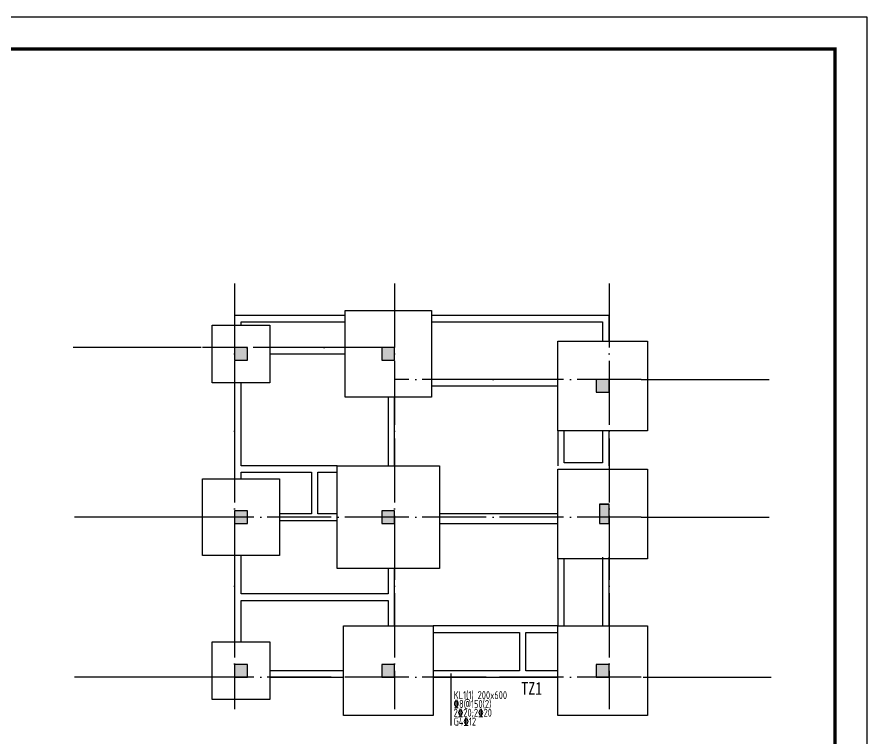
# Model space of a CAD drawing. Extents: x 365746627 to 729500028, y 528103248 to 1057099660.
# Drawn here: x 365898604 to 365925166, y 528122695 to 528145248 of the extents above; entities that cross this region are included whole.
import ezdxf

# ---------------------------------------------------------------- set-up
doc = ezdxf.new("R2010")
doc.units = 0
doc.header["$LTSCALE"] = 1000
doc.header["$MEASUREMENT"] = 0
doc.linetypes.add('DOTE', pattern=[2.42, 2, -0.2, 0.02, -0.2])
for name, color, linetype in [('AXIS', 3, 'Continuous'), ('BEAM-梁', 2, 'Continuous'), ('C', 2, 'Continuous'), ('COLUMN', 6, 'Continuous'), ('DOTE', 1, 'DOTE'), ('HIDE_BEAMDIMMASS', 2, 'Continuous'), ('PUB-HATCH', 8, 'Continuous'), ('PUB_HATCH', 8, 'Continuous'), ('PUB_TITLE', 4, 'Continuous'), ('S_BEAMDIMLOCAL', 3, 'Continuous')]:
    doc.layers.add(name, color=color, linetype=linetype)
doc.styles.add('-宋体', font='', dxfattribs={"width": 0.8})
doc.styles.add('TSSD_REIN', font='tssdeng.shx', dxfattribs={"width": 0.8, "bigfont": 'hztxt.shx'})
doc.styles.get('-宋体').set_extended_font_data('SimSun')

# ---------------------------------------------------------------- blocks, each defined once
blk = doc.blocks.new('a12ghd23h')
at = {"layer": 'AXIS'}
for p, q in [((365887754, 528189569), (365883754, 528189569)), ((365901497, 528188569), (365905497, 528188569)), ((365887797, 528184269), (365883797, 528184269)), ((365901497, 528184269), (365905497, 528184269)), ((365887797, 528179269), (365883797, 528179269)), ((365901568, 528179269), (365905568, 528179269))]:
    blk.add_line(p, q, dxfattribs=at)
at = {"layer": 'DOTE'}
for p, q in [((365888797, 528191569), (365888797, 528178269)), ((365893797, 528191569), (365893797, 528178269)), ((365900497, 528191569), (365900497, 528178269)), ((365893797, 528189569), (365887797, 528189569)), ((365901497, 528188569), (365893797, 528188569)), ((365901497, 528184269), (365887797, 528184269)), ((365901497, 528179269), (365887797, 528179269))]:
    blk.add_line(p, q, dxfattribs=at)
blk = doc.blocks.new('sa45g4d56gh')
at = {"layer": 'PUB-HATCH'}
h = blk.add_hatch(color=256, dxfattribs=at)
h.dxf.hatch_style = 1
h.paths.add_polyline_path([(365910404, 528134925), (365910004, 528134925), (365910004, 528134525), (365910404, 528134525)])
h.paths.add_polyline_path([(365905804, 528134925), (365905404, 528134925), (365905404, 528134525), (365905804, 528134525)])
h.paths.add_polyline_path([(365917104, 528133925), (365916704, 528133925), (365916704, 528133525), (365917104, 528133525)])
h.paths.add_polyline_path([(365917104, 528130025), (365916804, 528130025), (365916804, 528129425), (365917104, 528129425)])
h.paths.add_polyline_path([(365910404, 528129825), (365910004, 528129825), (365910004, 528129425), (365910404, 528129425)])
h.paths.add_polyline_path([(365905804, 528129825), (365905404, 528129825), (365905404, 528129425), (365905804, 528129425)])
h.paths.add_polyline_path([(365917104, 528125025), (365916704, 528125025), (365916704, 528124625), (365917104, 528124625)])
h.paths.add_polyline_path([(365910404, 528125025), (365910004, 528125025), (365910004, 528124625), (365910404, 528124625)])
h.paths.add_polyline_path([(365905804, 528125025), (365905404, 528125025), (365905404, 528124625), (365905804, 528124625)])
at = {"layer": 'BEAM-梁'}
for p, q in [((365905404, 528135925), (365905404, 528135625)), ((365908854, 528135925), (365905404, 528135925)), ((365917104, 528135925), (365911554, 528135925)), ((365917104, 528135125), (365917104, 528135925)), ((365905604, 528135625), (365905604, 528135725)), ((365905604, 528135725), (365908854, 528135725)), ((365911554, 528135725), (365916904, 528135725)), ((365916904, 528135725), (365916904, 528135125)), ((365908854, 528134925), (365906504, 528134925)), ((365906504, 528134725), (365908854, 528134725)), ((365915504, 528133925), (365911554, 528133925)), ((365905404, 528133825), (365905404, 528131125)), ((365905604, 528131225), (365905604, 528133825)), ((365911554, 528133725), (365915504, 528133725)), ((365910204, 528133375), (365910204, 528131225)), ((365910404, 528131225), (365910404, 528133375)), ((365915504, 528132325), (365915504, 528131225)), ((365915704, 528131325), (365915704, 528132325)), ((365916904, 528132325), (365916904, 528131325)), ((365917104, 528131225), (365917104, 528132325)), ((365916904, 528131325), (365915704, 528131325)), ((365905404, 528131125), (365905404, 528130825)), ((365908038, 528131225), (365905604, 528131225)), ((365905604, 528130825), (365905604, 528131025)), ((365905604, 528131025), (365907804, 528131025)), ((365907804, 528131025), (365907804, 528129725)), ((365908004, 528129725), (365908004, 528131025)), ((365908004, 528131025), (365908604, 528131025)), ((365908604, 528131225), (365908038, 528131225)), ((365915704, 528131125), (365916904, 528131125)), ((365907804, 528129725), (365906804, 528129725)), ((365908604, 528129725), (365908004, 528129725)), ((365915504, 528129725), (365911804, 528129725)), ((365906804, 528129525), (365907904, 528129525)), ((365907904, 528129525), (365908604, 528129525)), ((365911804, 528129425), (365915504, 528129425)), ((365905404, 528128425), (365905404, 528127125)), ((365905604, 528127225), (365905604, 528128425)), ((365916904, 528128375), (365916904, 528126225)), ((365917104, 528126225), (365917104, 528128375)), ((365915504, 528128325), (365915504, 528126225)), ((365915704, 528126225), (365915704, 528128325)), ((365910204, 528128025), (365910204, 528127225)), ((365910404, 528127125), (365910404, 528128025)), ((365905404, 528127125), (365905404, 528125725)), ((365910204, 528127225), (365905604, 528127225)), ((365905604, 528125725), (365905604, 528127025)), ((365905604, 528127025), (365910204, 528127025)), ((365910204, 528127025), (365910204, 528126225)), ((365910404, 528126225), (365910404, 528127125)), ((365914404, 528126225), (365911604, 528126225)), ((365915504, 528126225), (365914404, 528126225)), ((365911604, 528126025), (365914304, 528126025)), ((365914304, 528126025), (365914304, 528124825)), ((365914504, 528124825), (365914504, 528126025)), ((365914504, 528126025), (365915504, 528126025)), ((365908804, 528124825), (365906504, 528124825)), ((365914304, 528124825), (365911604, 528124825)), ((365915504, 528124825), (365914504, 528124825)), ((365906504, 528124625), (365908804, 528124625)), ((365911604, 528124625), (365914404, 528124625)), ((365914404, 528124625), (365915504, 528124625))]:
    blk.add_line(p, q, dxfattribs=at)
at = {"layer": 'COLUMN'}
for points in [[(365905804, 528134925), (365905404, 528134925), (365905404, 528134525), (365905804, 528134525)], [(365910404, 528134925), (365910004, 528134925), (365910004, 528134525), (365910404, 528134525)], [(365917104, 528133925), (365916704, 528133925), (365916704, 528133525), (365917104, 528133525)], [(365917104, 528130025), (365916804, 528130025), (365916804, 528129425), (365917104, 528129425)], [(365905804, 528129825), (365905404, 528129825), (365905404, 528129425), (365905804, 528129425)], [(365910404, 528129825), (365910004, 528129825), (365910004, 528129425), (365910404, 528129425)], [(365905804, 528125025), (365905404, 528125025), (365905404, 528124625), (365905804, 528124625)], [(365910404, 528125025), (365910004, 528125025), (365910004, 528124625), (365910404, 528124625)], [(365917104, 528125025), (365916704, 528125025), (365916704, 528124625), (365917104, 528124625)]]:
    blk.add_lwpolyline(points, close=True, dxfattribs=at)
blk = doc.blocks.new('asd4g56da4g56')
at = {"layer": 'COLUMN'}
for p, q in [((365814526, 528045321), (365814126, 528045321)), ((365814126, 528045321), (365814126, 528044921)), ((365814526, 528044921), (365814526, 528045321)), ((365819126, 528045321), (365818726, 528045321)), ((365818726, 528045321), (365818726, 528044921)), ((365819126, 528044921), (365819126, 528045321)), ((365814126, 528044921), (365814526, 528044921)), ((365818726, 528044921), (365819126, 528044921)), ((365825826, 528044321), (365825426, 528044321)), ((365825426, 528044321), (365825426, 528043921)), ((365825826, 528043921), (365825826, 528044321)), ((365825426, 528043921), (365825826, 528043921)), ((365814526, 528040221), (365814126, 528040221)), ((365814126, 528040221), (365814126, 528039821)), ((365814526, 528039821), (365814526, 528040221)), ((365819126, 528040221), (365818726, 528040221)), ((365818726, 528040221), (365818726, 528039821)), ((365819126, 528039821), (365819126, 528040221)), ((365825826, 528040421), (365825526, 528040421)), ((365825526, 528040421), (365825526, 528039821)), ((365825826, 528039821), (365825826, 528040421)), ((365814126, 528039821), (365814526, 528039821)), ((365818726, 528039821), (365819126, 528039821)), ((365825526, 528039821), (365825826, 528039821)), ((365814526, 528035421), (365814126, 528035421)), ((365814126, 528035421), (365814126, 528035021)), ((365814526, 528035021), (365814526, 528035421)), ((365819126, 528035421), (365818726, 528035421)), ((365818726, 528035421), (365818726, 528035021)), ((365819126, 528035021), (365819126, 528035421)), ((365825826, 528035421), (365825426, 528035421)), ((365825426, 528035421), (365825426, 528035021)), ((365825826, 528035021), (365825826, 528035421)), ((365814126, 528035021), (365814526, 528035021)), ((365818726, 528035021), (365819126, 528035021)), ((365825426, 528035021), (365825826, 528035021))]:
    blk.add_line(p, q, dxfattribs=at)
at = {"layer": 'COLUMN', "color": 2}
for points in [[(365817576, 528046471), (365820276, 528046471), (365820276, 528043771), (365817576, 528043771)], [(365813426, 528046021), (365815226, 528046021), (365815226, 528044221), (365813426, 528044221)], [(365824226, 528045521), (365827026, 528045521), (365827026, 528042721), (365824226, 528042721)], [(365820526, 528038421), (365817326, 528038421), (365817326, 528041621), (365820526, 528041621)], [(365824226, 528041521), (365827026, 528041521), (365827026, 528038721), (365824226, 528038721)], [(365813126, 528041221), (365815526, 528041221), (365815526, 528038821), (365813126, 528038821)], [(365817526, 528036621), (365820326, 528036621), (365820326, 528033821), (365817526, 528033821)], [(365824226, 528036621), (365827026, 528036621), (365827026, 528033821), (365824226, 528033821)], [(365813426, 528036121), (365815226, 528036121), (365815226, 528034321), (365813426, 528034321)]]:
    blk.add_lwpolyline(points, close=True, dxfattribs=at)

msp = doc.modelspace()

# ---------------------------------------------------------------- linework, layer by layer
at = {"layer": 'HIDE_BEAMDIMMASS', "color": 2}
msp.add_line((365912160.2, 528124740.1), (365912160.2, 528123114.7), dxfattribs=at)
at = {"layer": 'PUB_TITLE'}
msp.add_lwpolyline([(365865765.8, 528103248.2), (365925165.8, 528103248.2), (365925165.8, 528145248.2), (365865765.8, 528145248.2)], close=True, dxfattribs=at)
at = {"layer": 'PUB_TITLE', "const_width": 100}
msp.add_lwpolyline([(365868265.8, 528104248.2), (365924165.8, 528104248.2), (365924165.8, 528144248.2), (365868265.8, 528144248.2)], close=True, dxfattribs=at)

# ---------------------------------------------------------------- block references
at = {"layer": 'PUB_HATCH'}
msp.add_blockref('a12ghd23h', (16607.2, -54643.4), dxfattribs=at)
at = {"layer": 'S_BEAMDIMLOCAL'}
for name, p in [('asd4g56da4g56', (91278.5, 89604.2)), ('sa45g4d56gh', (0, 0))]:
    msp.add_blockref(name, p, dxfattribs=at)

# ---------------------------------------------------------------- texts
at = {"layer": 'C', "style": '-宋体', "width": 0.8}
msp.add_text('TZ1', height=400, dxfattribs=at).set_placement((365914361.8, 528124074.4))
at = {"layer": 'HIDE_BEAMDIMMASS', "color": 2, "style": 'TSSD_REIN', "width": 0.8}
for s, p in [('KL1(1) 200x600', (365912247.7, 528123939.7)), ('%%1328@150(2)', (365912247.7, 528123664.7)), ('2%%13220;2%%13220', (365912247.7, 528123389.7)), ('G4%%13212', (365912247.7, 528123114.7))]:
    msp.add_text(s, height=250, dxfattribs=at).set_placement(p)

doc.saveas('drawing.dxf')
